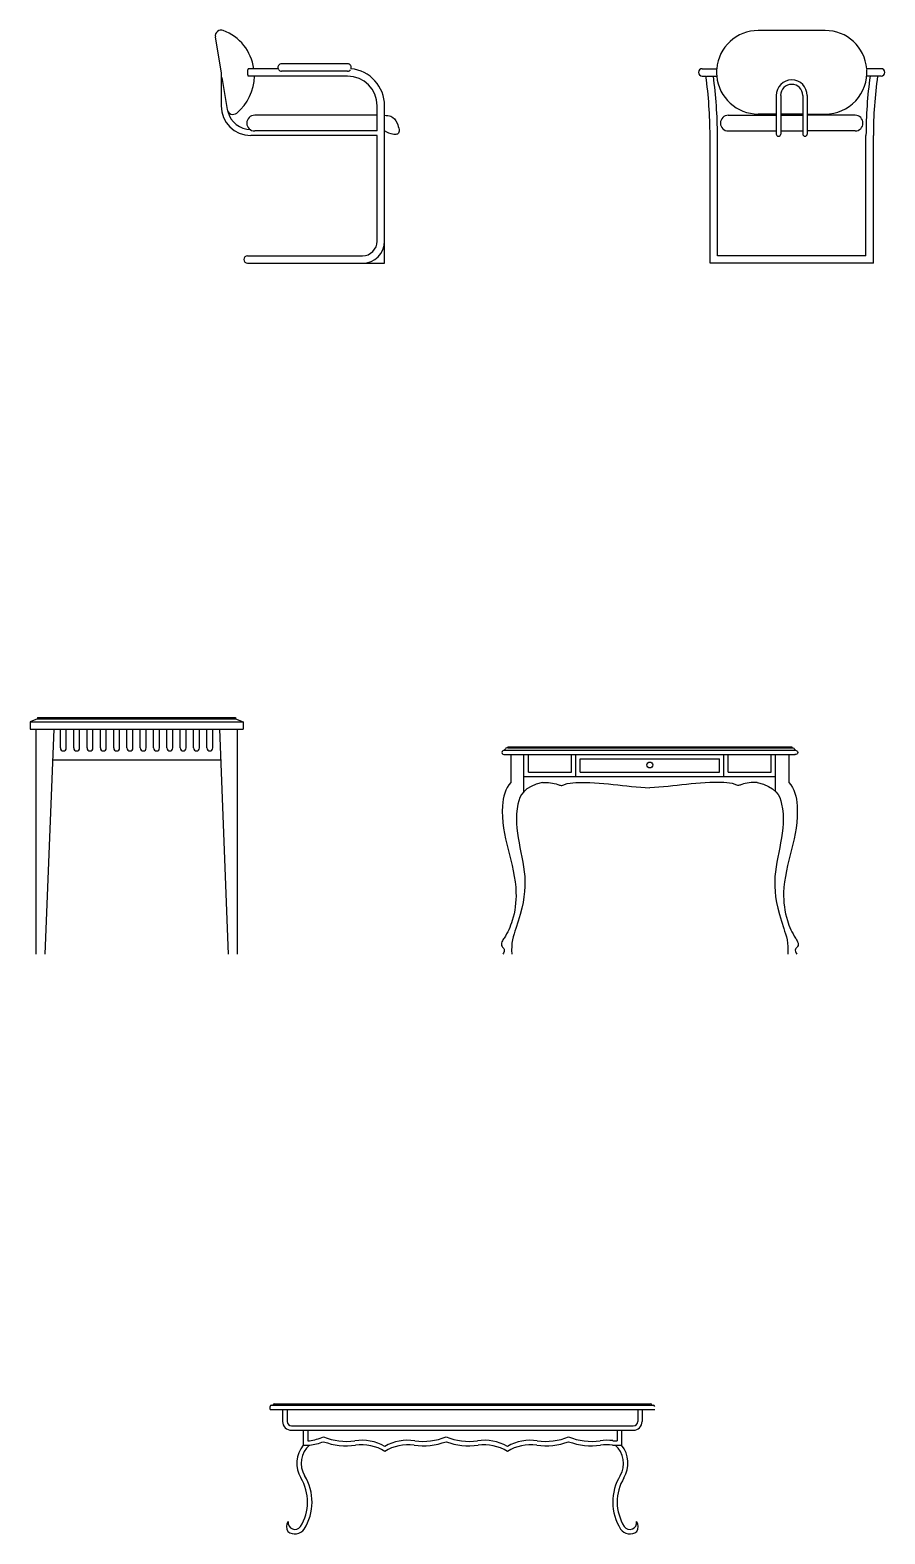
# Model space of a CAD drawing. Header units: inches. Extents: x 10 to 52.5, y 12.2 to 37.
# Drawn here: x 15.13 to 18.02, y 25.75 to 30.83 of the extents above; entities that cross this region are included whole.
import ezdxf

# ---------------------------------------------------------------- set-up
doc = ezdxf.new("R2010")
doc.units = ezdxf.units.IN
doc.header["$MEASUREMENT"] = 0
doc.layers.add('02', color=2, linetype='Continuous')
doc.layers.add('4', color=4, linetype='Continuous')

msp = doc.modelspace()

# ---------------------------------------------------------------- linework, layer by layer
at = {"layer": '02'}
for p, q in [((15.9701, 30.6973), (15.8692, 30.6973)), ((16.2049, 30.6887), (15.982, 30.6887)), ((15.7801, 30.668), (15.7977, 30.5596)), ((16.2049, 30.6723), (15.8692, 30.6723)), ((17.4183, 30.6723), (17.4522, 30.6723)), ((18.0082, 30.6723), (17.9593, 30.6723)), ((17.6534, 30.6067), (17.6534, 30.4765)), ((17.6684, 30.6067), (17.6684, 30.4765)), ((17.7431, 30.6067), (17.7431, 30.4765)), ((17.7581, 30.6067), (17.7581, 30.4765)), ((16.3049, 30.5399), (15.8909, 30.5399)), ((16.3049, 30.4868), (16.3049, 30.5723)), ((16.3299, 30.4889), (16.3299, 30.5723)), ((17.4914, 30.5399), (17.6534, 30.5399)), ((17.6534, 30.5441), (17.5927, 30.5441)), ((17.7431, 30.5441), (17.6684, 30.5441)), ((17.6684, 30.5399), (17.7431, 30.5399)), ((17.7581, 30.5441), (17.8187, 30.5441)), ((17.92, 30.5399), (17.7581, 30.5399)), ((16.3049, 30.4868), (15.8909, 30.4868)), ((17.4914, 30.4868), (17.6534, 30.4868)), ((17.6684, 30.4868), (17.7431, 30.4868)), ((17.92, 30.4868), (17.7581, 30.4868)), ((17.4547, 30.0649), (17.4547, 30.4718)), ((17.9567, 30.0649), (17.9567, 30.4718)), ((17.9567, 30.0649), (17.4547, 30.0649)), ((15.1319, 28.4906), (15.8516, 28.4906)), ((15.1569, 28.5006), (15.8266, 28.5006)), ((15.2119, 28.4656), (15.1819, 27.7056)), ((15.2344, 28.4022), (15.2344, 28.4656)), ((15.2544, 28.4022), (15.2544, 28.4656)), ((15.2794, 28.4022), (15.2794, 28.4656)), ((15.2994, 28.4022), (15.2994, 28.4656)), ((15.3244, 28.4022), (15.3244, 28.4656)), ((15.3444, 28.4022), (15.3444, 28.4656)), ((15.3694, 28.4022), (15.3694, 28.4656)), ((15.3894, 28.4022), (15.3894, 28.4656)), ((15.4144, 28.4022), (15.4144, 28.4656)), ((15.4344, 28.4022), (15.4344, 28.4656)), ((15.4594, 28.4022), (15.4594, 28.4656)), ((15.4794, 28.4022), (15.4794, 28.4656)), ((15.5044, 28.4022), (15.5044, 28.4656)), ((15.5244, 28.4022), (15.5244, 28.4656)), ((15.5494, 28.4022), (15.5494, 28.4656)), ((15.5694, 28.4022), (15.5694, 28.4656)), ((15.5944, 28.4022), (15.5944, 28.4656)), ((15.6144, 28.4022), (15.6144, 28.4656)), ((15.6394, 28.4022), (15.6394, 28.4656)), ((15.6594, 28.4022), (15.6594, 28.4656)), ((15.6844, 28.4022), (15.6844, 28.4656)), ((15.7044, 28.4022), (15.7044, 28.4656)), ((15.7294, 28.4022), (15.7294, 28.4656)), ((15.7494, 28.4022), (15.7494, 28.4656)), ((15.7716, 28.4656), (15.8016, 27.7056)), ((16.7462, 28.4026), (17.7062, 28.4026)), ((15.2078, 28.3622), (15.7757, 28.3622)), ((16.7344, 28.3952), (17.718, 28.3952)), ((16.801, 28.255), (16.801, 28.3806)), ((16.816, 28.3206), (16.816, 28.3806)), ((16.9612, 28.3206), (16.9612, 28.3806)), ((16.9762, 28.3056), (16.9762, 28.3806)), ((16.9912, 28.3656), (17.4612, 28.3656)), ((16.9912, 28.3206), (16.9912, 28.3656)), ((17.4612, 28.3206), (17.4612, 28.3656)), ((17.4762, 28.3056), (17.4762, 28.3806)), ((17.4912, 28.3206), (17.4912, 28.3806)), ((17.6364, 28.3206), (17.6364, 28.3806)), ((17.6514, 28.255), (17.6514, 28.3806)), ((16.801, 28.3056), (17.6514, 28.3056)), ((16.816, 28.3206), (16.9612, 28.3206)), ((16.9912, 28.3206), (17.4612, 28.3206)), ((17.4912, 28.3206), (17.6364, 28.3206)), ((15.9428, 26.167), (15.9428, 26.177)), ((15.9428, 26.167), (17.2428, 26.167)), ((15.9478, 26.182), (17.2378, 26.182)), ((15.9578, 26.187), (17.2278, 26.187)), ((15.9853, 26.167), (15.9853, 26.127)), ((16.0003, 26.167), (16.0003, 26.127)), ((17.1853, 26.167), (17.1853, 26.127)), ((17.2003, 26.167), (17.2003, 26.127)), ((16.0153, 26.112), (17.1703, 26.112)), ((16.0153, 26.097), (17.1703, 26.097)), ((16.0553, 26.097), (16.0553, 26.047)), ((16.0703, 26.097), (16.0703, 26.062)), ((17.1153, 26.097), (17.1153, 26.062)), ((17.1303, 26.097), (17.1303, 26.047)), ((16.0553, 26.047), (16.0768, 26.047)), ((16.0703, 26.062), (16.0757, 26.062)), ((17.1003, 26.047), (17.1303, 26.047)), ((17.1013, 26.062), (17.1153, 26.062))]:
    msp.add_line(p, q, dxfattribs=at)
for centre, radius, start, end in [((15.8933, 30.6848), 0.0271, 152.5611, 207.4389), ((15.982, 30.7012), 0.0125, 210.8787, 270), ((16.2049, 30.7012), 0.0125, 270, 325.0155), ((17.5927, 30.6852), 0.1411, 175.9236, 184.9302), ((17.8187, 30.6852), 0.1411, 270, 3.9366), ((15.7264, 30.6737), 0.1635, 309.3706, 359.5105), ((16.2049, 30.5723), 0.1, 0, 90), ((15.9948, 30.4718), 1.4599, 0, 7.8938), ((17.5927, 30.6852), 0.1411, 185.2514, 270), ((17.7057, 30.6067), 0.0524, 0, 180), ((17.7057, 30.6067), 0.0374, 0, 180), ((19.4166, 30.4718), 1.4599, 172.1062, 180), ((15.8174, 30.5628), 0.02, 189.2198, 309.3706), ((15.8778, 30.5718), 0.08, 193.731, 270), ((15.8909, 30.5134), 0.0266, 90, 270), ((17.4914, 30.5134), 0.0266, 90, 270), ((17.92, 30.5134), 0.0266, 270, 90), ((17.6609, 30.4765), 0.0075, 180, 0), ((17.7506, 30.4765), 0.0075, 180, 0), ((16.2549, 30.1149), 0.075, 270, 0), ((15.2444, 28.4022), 0.01, 180, 0), ((15.2894, 28.4022), 0.01, 180, 0), ((15.3344, 28.4022), 0.01, 180, 0), ((15.3794, 28.4022), 0.01, 180, 0), ((15.4244, 28.4022), 0.01, 180, 0), ((15.4694, 28.4022), 0.01, 180, 0), ((15.5144, 28.4022), 0.01, 180, 0), ((15.5594, 28.4022), 0.01, 180, 0), ((15.6044, 28.4022), 0.01, 180, 0), ((15.6494, 28.4022), 0.01, 180, 0), ((15.6944, 28.4022), 0.01, 180, 0), ((15.7394, 28.4022), 0.01, 180, 0), ((15.9478, 26.177), 0.005, 90, 180), ((15.9578, 26.182), 0.005, 90, 180), ((17.2278, 26.182), 0.005, 0, 90), ((17.2378, 26.177), 0.005, 0, 90), ((16.0153, 26.127), 0.03, 180, 270), ((16.0153, 26.127), 0.015, 180, 270), ((17.1703, 26.127), 0.03, 270, 0), ((17.1703, 26.127), 0.015, 270, 0), ((16.0448, 26.2751), 0.2154, 278.2475, 291.4171), ((16.2022, 26.2751), 0.2154, 248.5829, 277.2995), ((16.4591, 26.2751), 0.2154, 262.7005, 291.4171), ((16.6164, 26.2751), 0.2154, 248.5829, 277.2995), ((16.8733, 26.2751), 0.2154, 262.7005, 291.4171), ((17.0306, 26.2751), 0.2154, 248.5829, 277.2995), ((16.1277, 25.9858), 0.0948, 139.7869, 211.4085), ((16.1277, 25.9858), 0.0798, 129.9118, 211.6697), ((16.0448, 26.2751), 0.2304, 277.8769, 289.9611), ((16.2022, 26.2751), 0.2304, 250.0389, 277.3434), ((16.2529, 25.9066), 0.1567, 60.2738, 98.5936), ((16.2529, 25.9066), 0.1417, 56.7452, 98.6592), ((16.4083, 25.9066), 0.1567, 81.4064, 119.7262), ((16.4083, 25.9066), 0.1417, 81.3408, 123.2548), ((16.4591, 26.2751), 0.2304, 262.6566, 289.9611), ((16.6164, 26.2751), 0.2304, 250.0389, 277.3434), ((16.6671, 25.9066), 0.1567, 60.2738, 98.5936), ((16.6671, 25.9066), 0.1417, 56.7452, 98.6592), ((16.8225, 25.9066), 0.1567, 81.4064, 119.7262), ((16.8225, 25.9066), 0.1417, 81.3408, 123.2548), ((16.8733, 26.2751), 0.2304, 262.6566, 289.9611), ((17.0306, 26.2751), 0.2304, 250.0389, 277.3434), ((17.0814, 25.9066), 0.1567, 82.6803, 98.5936), ((17.0814, 25.9066), 0.1417, 82.3019, 98.6592), ((17.0579, 25.9858), 0.0798, 328.3303, 50.0882), ((17.0579, 25.9858), 0.0948, 328.5915, 40.2131), ((15.9132, 25.8549), 0.1564, 327.7829, 31.385), ((15.9132, 25.8549), 0.1715, 327.7693, 31.2594), ((17.2724, 25.8549), 0.1715, 148.7406, 212.2307), ((17.2723, 25.8549), 0.1564, 148.615, 212.2171), ((16.0249, 25.7712), 0.0267, 139.7299, 216.6339), ((16.027, 25.7848), 0.0378, 231.4264, 325.6929), ((16.027, 25.7848), 0.0228, 170.7577, 324.5101), ((17.1586, 25.7848), 0.0378, 214.3071, 308.5736), ((17.1586, 25.7848), 0.0228, 215.4899, 9.2423), ((17.1607, 25.7712), 0.0267, 323.3661, 40.2701)]:
    msp.add_arc(centre, radius, start, end, dxfattribs=at)
at = {"layer": '4'}
for p, q in [((15.7579, 30.8045), (15.7778, 30.682)), ((17.8187, 30.8264), (17.5927, 30.8264)), ((16.2049, 30.7137), (15.982, 30.7137)), ((17.4032, 30.6973), (17.4521, 30.6973)), ((18.0082, 30.6973), (17.9593, 30.6973)), ((15.7778, 30.682), (15.7778, 30.5718)), ((17.4032, 30.6723), (17.4157, 30.6723)), ((16.3299, 30.0399), (16.3299, 30.4868)), ((16.3049, 30.4718), (15.8778, 30.4718)), ((16.3049, 30.1149), (16.3049, 30.4718)), ((17.4297, 30.0399), (17.4297, 30.4718)), ((17.9817, 30.0399), (17.9817, 30.4718)), ((15.8667, 30.0649), (16.2549, 30.0649)), ((15.8667, 30.0399), (16.3299, 30.0399)), ((17.9817, 30.0399), (17.4297, 30.0399)), ((15.1569, 28.5056), (15.1569, 28.5006)), ((15.1569, 28.5056), (15.8266, 28.5056)), ((15.8266, 28.5056), (15.8266, 28.5006)), ((15.1569, 28.5006), (15.1319, 28.4906)), ((15.1319, 28.4906), (15.1319, 28.4656)), ((15.1319, 28.4656), (15.8516, 28.4656)), ((15.1519, 28.4656), (15.1519, 27.7056)), ((15.8266, 28.5006), (15.8516, 28.4906)), ((15.8316, 28.4656), (15.8316, 27.7056)), ((15.8516, 28.4906), (15.8516, 28.4656)), ((16.7462, 28.4056), (17.7062, 28.4056)), ((16.7462, 28.4056), (16.7462, 28.4026)), ((17.7062, 28.4056), (17.7062, 28.4026)), ((16.7352, 28.3806), (17.7172, 28.3806)), ((16.7562, 28.3806), (16.7562, 28.2856)), ((17.6962, 28.3806), (17.6962, 28.2856))]:
    msp.add_line(p, q, dxfattribs=at)
msp.add_circle((17.2262, 28.3448), 0.01, dxfattribs=at)
for centre, radius, start, end in [((15.7777, 30.8077), 0.02, 69.069, 189.2198), ((15.7264, 30.6737), 0.1635, 8.3026, 69.069), ((17.5927, 30.6852), 0.1411, 90, 175.0854), ((17.8187, 30.6852), 0.1411, 4.9069, 90), ((15.982, 30.7012), 0.0125, 90, 198.189), ((16.2049, 30.7012), 0.0125, 339.1505, 90), ((16.2049, 30.5723), 0.125, 0, 84.6378), ((17.4032, 30.6848), 0.0125, 90, 270), ((18.0082, 30.6848), 0.0125, 270, 90), ((15.9948, 30.4718), 1.4349, 0, 8.0322), ((19.4166, 30.4718), 1.4349, 171.9678, 180), ((15.8778, 30.5718), 0.1, 180, 270), ((16.2549, 30.1149), 0.05, 270, 0), ((15.8667, 30.0524), 0.0125, 90, 270)]:
    msp.add_arc(centre, radius, start, end, dxfattribs=at)
for points in [[(16.3299, 30.5399), (16.3511, 30.5364), (16.3721, 30.5129), (16.374, 30.4765), (16.361, 30.4752), (16.3299, 30.4868)], [(16.7462, 28.4026), (16.7399, 28.4015), (16.7364, 28.3967), (16.7314, 28.3937), (16.7276, 28.3909), (16.7272, 28.3835), (16.7295, 28.3816), (16.7362, 28.3806)], [(17.7062, 28.4026), (17.7125, 28.4015), (17.716, 28.3967), (17.721, 28.3937), (17.7249, 28.3909), (17.7252, 28.3835), (17.7229, 28.3816), (17.7162, 28.3806)]]:
    msp.add_spline(points, degree=3, dxfattribs=at)
for points, start_tangent, end_tangent in [([(16.7562, 28.2856), (16.7284, 28.2072), (16.7739, 27.9138), (16.7612, 27.819), (16.734, 27.7601), (16.7266, 27.7471), (16.7267, 27.7315), (16.7338, 27.7229), (16.7292, 27.7053)], (-0.696734, -0.71733), (-0.507432, -0.861692)), ([(17.6962, 28.2856), (17.724, 28.2072), (17.6785, 27.9138), (17.6912, 27.819), (17.7184, 27.7601), (17.7258, 27.7471), (17.7257, 27.7315), (17.7186, 27.7229), (17.7232, 27.7053)], (0.696734, -0.71733), (0.507432, -0.861692))]:
    msp.add_spline(points, degree=3, dxfattribs=dict(at, start_tangent=start_tangent, end_tangent=end_tangent))
for points, knots in [([(16.8639, 28.2856), (16.7999, 28.271), (16.7481, 28.1536), (16.8229, 27.9931), (16.793, 27.8442), (16.7559, 27.7423), (16.7603, 27.7056)], [0, 0, 0, 0, 85.382376, 344.540046, 480.458621, 528.495503, 528.495503, 528.495503, 528.495503]), ([(16.8639, 28.2856), (16.8819, 28.2855), (16.9041, 28.2854), (16.9268, 28.2738), (16.9452, 28.2834), (17.0467, 28.2925), (17.1446, 28.2707), (17.2262, 28.2675)], [0, 0, 0, 0, 53.148061, 65.241355, 79.368711, 118.700168, 369.352181, 369.352181, 369.352181, 369.352181]), ([(17.5885, 28.2856), (17.5705, 28.2855), (17.5483, 28.2854), (17.5256, 28.2738), (17.5072, 28.2834), (17.4057, 28.2925), (17.3078, 28.2707), (17.2262, 28.2675)], [0, 0, 0, 0, 53.148061, 65.241355, 79.368711, 118.700168, 369.352181, 369.352181, 369.352181, 369.352181]), ([(17.5885, 28.2856), (17.6525, 28.271), (17.7043, 28.1536), (17.6296, 27.9931), (17.6594, 27.8442), (17.6965, 27.7423), (17.6921, 27.7056)], [0, 0, 0, 0, 85.382376, 344.540046, 480.458621, 528.495503, 528.495503, 528.495503, 528.495503])]:
    msp.add_open_spline(points, degree=3, knots=knots, dxfattribs=at)

doc.saveas('drawing.dxf')
